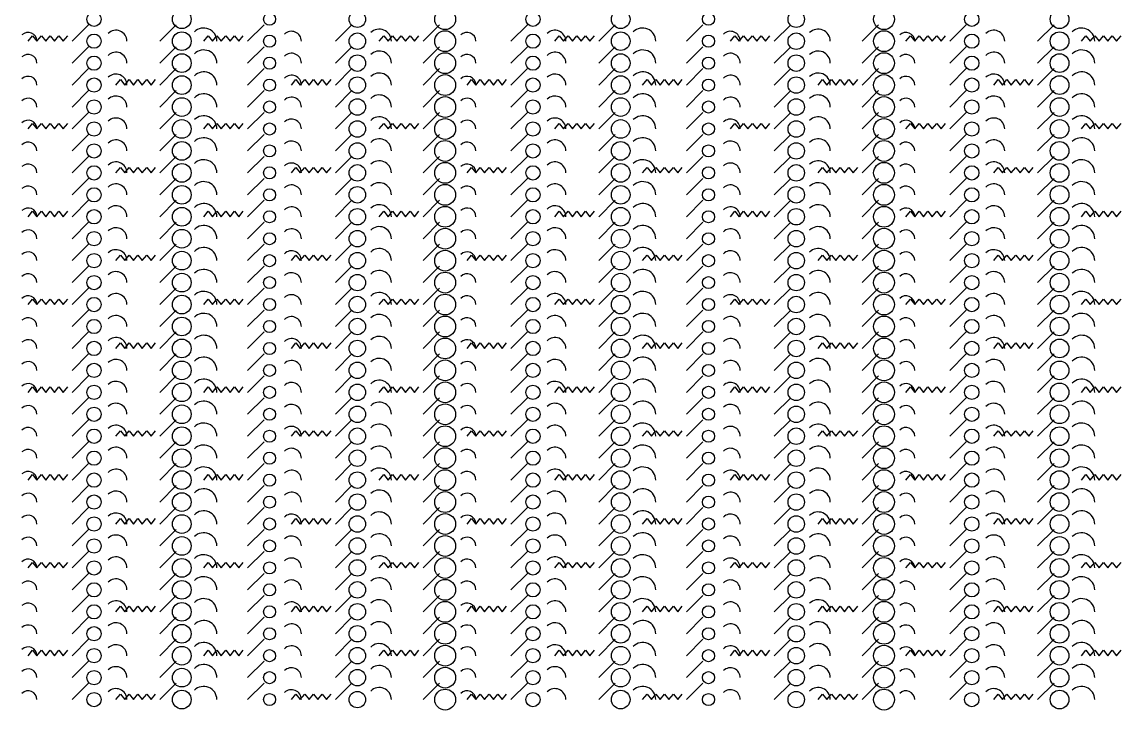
# Model space of a CAD drawing. Extents: x 0 to 1996, y -10 to 19965.
# Drawn here: x 994 to 1996, y -10 to 618 of the extents above; entities that cross this region are included whole.
import ezdxf

# ---------------------------------------------------------------- set-up
doc = ezdxf.new("R2010")
doc.units = 0

msp = doc.modelspace()

# ---------------------------------------------------------------- linework, layer by layer
for p, q in [((1040, 600), (1055, 615)), ((1120, 600), (1135, 615)), ((1200, 600), (1215, 615)), ((1280, 600), (1295, 615)), ((1360, 600), (1375, 615)), ((1440, 600), (1455, 615)), ((1520, 600), (1535, 615)), ((1600, 600), (1615, 615)), ((1680, 600), (1695, 615)), ((1760, 600), (1775, 615)), ((1840, 600), (1855, 615)), ((1920, 600), (1935, 615)), ((1040, 580), (1055, 595)), ((1120, 580), (1135, 595)), ((1200, 580), (1215, 595)), ((1280, 580), (1295, 595)), ((1360, 580), (1375, 595)), ((1440, 580), (1455, 595)), ((1520, 580), (1535, 595)), ((1600, 580), (1615, 595)), ((1680, 580), (1695, 595)), ((1760, 580), (1775, 595)), ((1840, 580), (1855, 595)), ((1920, 580), (1935, 595)), ((1040, 560), (1055, 575)), ((1120, 560), (1135, 575)), ((1200, 560), (1215, 575)), ((1280, 560), (1295, 575)), ((1360, 560), (1375, 575)), ((1440, 560), (1455, 575)), ((1520, 560), (1535, 575)), ((1600, 560), (1615, 575)), ((1680, 560), (1695, 575)), ((1760, 560), (1775, 575)), ((1840, 560), (1855, 575)), ((1920, 560), (1935, 575)), ((1040, 540), (1055, 555)), ((1120, 540), (1135, 555)), ((1200, 540), (1215, 555)), ((1280, 540), (1295, 555)), ((1360, 540), (1375, 555)), ((1440, 540), (1455, 555)), ((1520, 540), (1535, 555)), ((1600, 540), (1615, 555)), ((1680, 540), (1695, 555)), ((1760, 540), (1775, 555)), ((1840, 540), (1855, 555)), ((1920, 540), (1935, 555)), ((1040, 520), (1055, 535)), ((1120, 520), (1135, 535)), ((1200, 520), (1215, 535)), ((1280, 520), (1295, 535)), ((1360, 520), (1375, 535)), ((1440, 520), (1455, 535)), ((1520, 520), (1535, 535)), ((1600, 520), (1615, 535)), ((1680, 520), (1695, 535)), ((1760, 520), (1775, 535)), ((1840, 520), (1855, 535)), ((1920, 520), (1935, 535)), ((1040, 500), (1055, 515)), ((1120, 500), (1135, 515)), ((1200, 500), (1215, 515)), ((1280, 500), (1295, 515)), ((1360, 500), (1375, 515)), ((1440, 500), (1455, 515)), ((1520, 500), (1535, 515)), ((1600, 500), (1615, 515)), ((1680, 500), (1695, 515)), ((1760, 500), (1775, 515)), ((1840, 500), (1855, 515)), ((1920, 500), (1935, 515)), ((1040, 480), (1055, 495)), ((1120, 480), (1135, 495)), ((1200, 480), (1215, 495)), ((1280, 480), (1295, 495)), ((1360, 480), (1375, 495)), ((1440, 480), (1455, 495)), ((1520, 480), (1535, 495)), ((1600, 480), (1615, 495)), ((1680, 480), (1695, 495)), ((1760, 480), (1775, 495)), ((1840, 480), (1855, 495)), ((1920, 480), (1935, 495)), ((1040, 460), (1055, 475)), ((1120, 460), (1135, 475)), ((1200, 460), (1215, 475)), ((1280, 460), (1295, 475)), ((1360, 460), (1375, 475)), ((1440, 460), (1455, 475)), ((1520, 460), (1535, 475)), ((1600, 460), (1615, 475)), ((1680, 460), (1695, 475)), ((1760, 460), (1775, 475)), ((1840, 460), (1855, 475)), ((1920, 460), (1935, 475)), ((1040, 440), (1055, 455)), ((1120, 440), (1135, 455)), ((1200, 440), (1215, 455)), ((1280, 440), (1295, 455)), ((1360, 440), (1375, 455)), ((1440, 440), (1455, 455)), ((1520, 440), (1535, 455)), ((1600, 440), (1615, 455)), ((1680, 440), (1695, 455)), ((1760, 440), (1775, 455)), ((1840, 440), (1855, 455)), ((1920, 440), (1935, 455)), ((1040, 420), (1055, 435)), ((1120, 420), (1135, 435)), ((1200, 420), (1215, 435)), ((1280, 420), (1295, 435)), ((1360, 420), (1375, 435)), ((1440, 420), (1455, 435)), ((1520, 420), (1535, 435)), ((1600, 420), (1615, 435)), ((1680, 420), (1695, 435)), ((1760, 420), (1775, 435)), ((1840, 420), (1855, 435)), ((1920, 420), (1935, 435)), ((1040, 400), (1055, 415)), ((1120, 400), (1135, 415)), ((1200, 400), (1215, 415)), ((1280, 400), (1295, 415)), ((1360, 400), (1375, 415)), ((1440, 400), (1455, 415)), ((1520, 400), (1535, 415)), ((1600, 400), (1615, 415)), ((1680, 400), (1695, 415)), ((1760, 400), (1775, 415)), ((1840, 400), (1855, 415)), ((1920, 400), (1935, 415)), ((1040, 380), (1055, 395)), ((1120, 380), (1135, 395)), ((1200, 380), (1215, 395)), ((1280, 380), (1295, 395)), ((1360, 380), (1375, 395)), ((1440, 380), (1455, 395)), ((1520, 380), (1535, 395)), ((1600, 380), (1615, 395)), ((1680, 380), (1695, 395)), ((1760, 380), (1775, 395)), ((1840, 380), (1855, 395)), ((1920, 380), (1935, 395)), ((1040, 360), (1055, 375)), ((1120, 360), (1135, 375)), ((1200, 360), (1215, 375)), ((1280, 360), (1295, 375)), ((1360, 360), (1375, 375)), ((1440, 360), (1455, 375)), ((1520, 360), (1535, 375)), ((1600, 360), (1615, 375)), ((1680, 360), (1695, 375)), ((1760, 360), (1775, 375)), ((1840, 360), (1855, 375)), ((1920, 360), (1935, 375)), ((1040, 340), (1055, 355)), ((1120, 340), (1135, 355)), ((1200, 340), (1215, 355)), ((1280, 340), (1295, 355)), ((1360, 340), (1375, 355)), ((1440, 340), (1455, 355)), ((1520, 340), (1535, 355)), ((1600, 340), (1615, 355)), ((1680, 340), (1695, 355)), ((1760, 340), (1775, 355)), ((1840, 340), (1855, 355)), ((1920, 340), (1935, 355)), ((1040, 320), (1055, 335)), ((1120, 320), (1135, 335)), ((1200, 320), (1215, 335)), ((1280, 320), (1295, 335)), ((1360, 320), (1375, 335)), ((1440, 320), (1455, 335)), ((1520, 320), (1535, 335)), ((1600, 320), (1615, 335)), ((1680, 320), (1695, 335)), ((1760, 320), (1775, 335)), ((1840, 320), (1855, 335)), ((1920, 320), (1935, 335)), ((1040, 300), (1055, 315)), ((1120, 300), (1135, 315)), ((1200, 300), (1215, 315)), ((1280, 300), (1295, 315)), ((1360, 300), (1375, 315)), ((1440, 300), (1455, 315)), ((1520, 300), (1535, 315)), ((1600, 300), (1615, 315)), ((1680, 300), (1695, 315)), ((1760, 300), (1775, 315)), ((1840, 300), (1855, 315)), ((1920, 300), (1935, 315)), ((1040, 280), (1055, 295)), ((1120, 280), (1135, 295)), ((1200, 280), (1215, 295)), ((1280, 280), (1295, 295)), ((1360, 280), (1375, 295)), ((1440, 280), (1455, 295)), ((1520, 280), (1535, 295)), ((1600, 280), (1615, 295)), ((1680, 280), (1695, 295)), ((1760, 280), (1775, 295)), ((1840, 280), (1855, 295)), ((1920, 280), (1935, 295)), ((1040, 260), (1055, 275)), ((1120, 260), (1135, 275)), ((1200, 260), (1215, 275)), ((1280, 260), (1295, 275)), ((1360, 260), (1375, 275)), ((1440, 260), (1455, 275)), ((1520, 260), (1535, 275)), ((1600, 260), (1615, 275)), ((1680, 260), (1695, 275)), ((1760, 260), (1775, 275)), ((1840, 260), (1855, 275)), ((1920, 260), (1935, 275)), ((1040, 240), (1055, 255)), ((1120, 240), (1135, 255)), ((1200, 240), (1215, 255)), ((1280, 240), (1295, 255)), ((1360, 240), (1375, 255)), ((1440, 240), (1455, 255)), ((1520, 240), (1535, 255)), ((1600, 240), (1615, 255)), ((1680, 240), (1695, 255)), ((1760, 240), (1775, 255)), ((1840, 240), (1855, 255)), ((1920, 240), (1935, 255)), ((1040, 220), (1055, 235)), ((1120, 220), (1135, 235)), ((1200, 220), (1215, 235)), ((1280, 220), (1295, 235)), ((1360, 220), (1375, 235)), ((1440, 220), (1455, 235)), ((1520, 220), (1535, 235)), ((1600, 220), (1615, 235)), ((1680, 220), (1695, 235)), ((1760, 220), (1775, 235)), ((1840, 220), (1855, 235)), ((1920, 220), (1935, 235)), ((1040, 200), (1055, 215)), ((1120, 200), (1135, 215)), ((1200, 200), (1215, 215)), ((1280, 200), (1295, 215)), ((1360, 200), (1375, 215)), ((1440, 200), (1455, 215)), ((1520, 200), (1535, 215)), ((1600, 200), (1615, 215)), ((1680, 200), (1695, 215)), ((1760, 200), (1775, 215)), ((1840, 200), (1855, 215)), ((1920, 200), (1935, 215)), ((1040, 180), (1055, 195)), ((1120, 180), (1135, 195)), ((1200, 180), (1215, 195)), ((1280, 180), (1295, 195)), ((1360, 180), (1375, 195)), ((1440, 180), (1455, 195)), ((1520, 180), (1535, 195)), ((1600, 180), (1615, 195)), ((1680, 180), (1695, 195)), ((1760, 180), (1775, 195)), ((1840, 180), (1855, 195)), ((1920, 180), (1935, 195)), ((1040, 160), (1055, 175)), ((1120, 160), (1135, 175)), ((1200, 160), (1215, 175)), ((1280, 160), (1295, 175)), ((1360, 160), (1375, 175)), ((1440, 160), (1455, 175)), ((1520, 160), (1535, 175)), ((1600, 160), (1615, 175)), ((1680, 160), (1695, 175)), ((1760, 160), (1775, 175)), ((1840, 160), (1855, 175)), ((1920, 160), (1935, 175)), ((1040, 140), (1055, 155)), ((1120, 140), (1135, 155)), ((1200, 140), (1215, 155)), ((1280, 140), (1295, 155)), ((1360, 140), (1375, 155)), ((1440, 140), (1455, 155)), ((1520, 140), (1535, 155)), ((1600, 140), (1615, 155)), ((1680, 140), (1695, 155)), ((1760, 140), (1775, 155)), ((1840, 140), (1855, 155)), ((1920, 140), (1935, 155)), ((1040, 120), (1055, 135)), ((1120, 120), (1135, 135)), ((1200, 120), (1215, 135)), ((1280, 120), (1295, 135)), ((1360, 120), (1375, 135)), ((1440, 120), (1455, 135)), ((1520, 120), (1535, 135)), ((1600, 120), (1615, 135)), ((1680, 120), (1695, 135)), ((1760, 120), (1775, 135)), ((1840, 120), (1855, 135)), ((1920, 120), (1935, 135)), ((1040, 100), (1055, 115)), ((1120, 100), (1135, 115)), ((1200, 100), (1215, 115)), ((1280, 100), (1295, 115)), ((1360, 100), (1375, 115)), ((1440, 100), (1455, 115)), ((1520, 100), (1535, 115)), ((1600, 100), (1615, 115)), ((1680, 100), (1695, 115)), ((1760, 100), (1775, 115)), ((1840, 100), (1855, 115)), ((1920, 100), (1935, 115)), ((1040, 80), (1055, 95)), ((1120, 80), (1135, 95)), ((1200, 80), (1215, 95)), ((1280, 80), (1295, 95)), ((1360, 80), (1375, 95)), ((1440, 80), (1455, 95)), ((1520, 80), (1535, 95)), ((1600, 80), (1615, 95)), ((1680, 80), (1695, 95)), ((1760, 80), (1775, 95)), ((1840, 80), (1855, 95)), ((1920, 80), (1935, 95)), ((1040, 60), (1055, 75)), ((1120, 60), (1135, 75)), ((1200, 60), (1215, 75)), ((1280, 60), (1295, 75)), ((1360, 60), (1375, 75)), ((1440, 60), (1455, 75)), ((1520, 60), (1535, 75)), ((1600, 60), (1615, 75)), ((1680, 60), (1695, 75)), ((1760, 60), (1775, 75)), ((1840, 60), (1855, 75)), ((1920, 60), (1935, 75)), ((1040, 40), (1055, 55)), ((1120, 40), (1135, 55)), ((1200, 40), (1215, 55)), ((1280, 40), (1295, 55)), ((1360, 40), (1375, 55)), ((1440, 40), (1455, 55)), ((1520, 40), (1535, 55)), ((1600, 40), (1615, 55)), ((1680, 40), (1695, 55)), ((1760, 40), (1775, 55)), ((1840, 40), (1855, 55)), ((1920, 40), (1935, 55)), ((1040, 20), (1055, 35)), ((1120, 20), (1135, 35)), ((1200, 20), (1215, 35)), ((1280, 20), (1295, 35)), ((1360, 20), (1375, 35)), ((1440, 20), (1455, 35)), ((1520, 20), (1535, 35)), ((1600, 20), (1615, 35)), ((1680, 20), (1695, 35)), ((1760, 20), (1775, 35)), ((1840, 20), (1855, 35)), ((1920, 20), (1935, 35)), ((1040, 0), (1055, 15)), ((1120, 0), (1135, 15)), ((1200, 0), (1215, 15)), ((1280, 0), (1295, 15)), ((1360, 0), (1375, 15)), ((1440, 0), (1455, 15)), ((1520, 0), (1535, 15)), ((1600, 0), (1615, 15)), ((1680, 0), (1695, 15)), ((1760, 0), (1775, 15)), ((1840, 0), (1855, 15)), ((1920, 0), (1935, 15))]:
    msp.add_line(p, q)
for points in [[(1000, 600), (1004, 605), (1008, 600), (1012, 605), (1016, 600), (1020, 605), (1024, 600), (1028, 605), (1032, 600), (1036, 605)], [(1160, 600), (1164, 605), (1168, 600), (1172, 605), (1176, 600), (1180, 605), (1184, 600), (1188, 605), (1192, 600), (1196, 605)], [(1320, 600), (1324, 605), (1328, 600), (1332, 605), (1336, 600), (1340, 605), (1344, 600), (1348, 605), (1352, 600), (1356, 605)], [(1480, 600), (1484, 605), (1488, 600), (1492, 605), (1496, 600), (1500, 605), (1504, 600), (1508, 605), (1512, 600), (1516, 605)], [(1640, 600), (1644, 605), (1648, 600), (1652, 605), (1656, 600), (1660, 605), (1664, 600), (1668, 605), (1672, 600), (1676, 605)], [(1800, 600), (1804, 605), (1808, 600), (1812, 605), (1816, 600), (1820, 605), (1824, 600), (1828, 605), (1832, 600), (1836, 605)], [(1960, 600), (1964, 605), (1968, 600), (1972, 605), (1976, 600), (1980, 605), (1984, 600), (1988, 605), (1992, 600), (1996, 605)], [(1080, 560), (1084, 565), (1088, 560), (1092, 565), (1096, 560), (1100, 565), (1104, 560), (1108, 565), (1112, 560), (1116, 565)], [(1240, 560), (1244, 565), (1248, 560), (1252, 565), (1256, 560), (1260, 565), (1264, 560), (1268, 565), (1272, 560), (1276, 565)], [(1400, 560), (1404, 565), (1408, 560), (1412, 565), (1416, 560), (1420, 565), (1424, 560), (1428, 565), (1432, 560), (1436, 565)], [(1560, 560), (1564, 565), (1568, 560), (1572, 565), (1576, 560), (1580, 565), (1584, 560), (1588, 565), (1592, 560), (1596, 565)], [(1720, 560), (1724, 565), (1728, 560), (1732, 565), (1736, 560), (1740, 565), (1744, 560), (1748, 565), (1752, 560), (1756, 565)], [(1880, 560), (1884, 565), (1888, 560), (1892, 565), (1896, 560), (1900, 565), (1904, 560), (1908, 565), (1912, 560), (1916, 565)], [(1000, 520), (1004, 525), (1008, 520), (1012, 525), (1016, 520), (1020, 525), (1024, 520), (1028, 525), (1032, 520), (1036, 525)], [(1160, 520), (1164, 525), (1168, 520), (1172, 525), (1176, 520), (1180, 525), (1184, 520), (1188, 525), (1192, 520), (1196, 525)], [(1320, 520), (1324, 525), (1328, 520), (1332, 525), (1336, 520), (1340, 525), (1344, 520), (1348, 525), (1352, 520), (1356, 525)], [(1480, 520), (1484, 525), (1488, 520), (1492, 525), (1496, 520), (1500, 525), (1504, 520), (1508, 525), (1512, 520), (1516, 525)], [(1640, 520), (1644, 525), (1648, 520), (1652, 525), (1656, 520), (1660, 525), (1664, 520), (1668, 525), (1672, 520), (1676, 525)], [(1800, 520), (1804, 525), (1808, 520), (1812, 525), (1816, 520), (1820, 525), (1824, 520), (1828, 525), (1832, 520), (1836, 525)], [(1960, 520), (1964, 525), (1968, 520), (1972, 525), (1976, 520), (1980, 525), (1984, 520), (1988, 525), (1992, 520), (1996, 525)], [(1080, 480), (1084, 485), (1088, 480), (1092, 485), (1096, 480), (1100, 485), (1104, 480), (1108, 485), (1112, 480), (1116, 485)], [(1240, 480), (1244, 485), (1248, 480), (1252, 485), (1256, 480), (1260, 485), (1264, 480), (1268, 485), (1272, 480), (1276, 485)], [(1400, 480), (1404, 485), (1408, 480), (1412, 485), (1416, 480), (1420, 485), (1424, 480), (1428, 485), (1432, 480), (1436, 485)], [(1560, 480), (1564, 485), (1568, 480), (1572, 485), (1576, 480), (1580, 485), (1584, 480), (1588, 485), (1592, 480), (1596, 485)], [(1720, 480), (1724, 485), (1728, 480), (1732, 485), (1736, 480), (1740, 485), (1744, 480), (1748, 485), (1752, 480), (1756, 485)], [(1880, 480), (1884, 485), (1888, 480), (1892, 485), (1896, 480), (1900, 485), (1904, 480), (1908, 485), (1912, 480), (1916, 485)], [(1000, 440), (1004, 445), (1008, 440), (1012, 445), (1016, 440), (1020, 445), (1024, 440), (1028, 445), (1032, 440), (1036, 445)], [(1160, 440), (1164, 445), (1168, 440), (1172, 445), (1176, 440), (1180, 445), (1184, 440), (1188, 445), (1192, 440), (1196, 445)], [(1320, 440), (1324, 445), (1328, 440), (1332, 445), (1336, 440), (1340, 445), (1344, 440), (1348, 445), (1352, 440), (1356, 445)], [(1480, 440), (1484, 445), (1488, 440), (1492, 445), (1496, 440), (1500, 445), (1504, 440), (1508, 445), (1512, 440), (1516, 445)], [(1640, 440), (1644, 445), (1648, 440), (1652, 445), (1656, 440), (1660, 445), (1664, 440), (1668, 445), (1672, 440), (1676, 445)], [(1800, 440), (1804, 445), (1808, 440), (1812, 445), (1816, 440), (1820, 445), (1824, 440), (1828, 445), (1832, 440), (1836, 445)], [(1960, 440), (1964, 445), (1968, 440), (1972, 445), (1976, 440), (1980, 445), (1984, 440), (1988, 445), (1992, 440), (1996, 445)], [(1080, 400), (1084, 405), (1088, 400), (1092, 405), (1096, 400), (1100, 405), (1104, 400), (1108, 405), (1112, 400), (1116, 405)], [(1240, 400), (1244, 405), (1248, 400), (1252, 405), (1256, 400), (1260, 405), (1264, 400), (1268, 405), (1272, 400), (1276, 405)], [(1400, 400), (1404, 405), (1408, 400), (1412, 405), (1416, 400), (1420, 405), (1424, 400), (1428, 405), (1432, 400), (1436, 405)], [(1560, 400), (1564, 405), (1568, 400), (1572, 405), (1576, 400), (1580, 405), (1584, 400), (1588, 405), (1592, 400), (1596, 405)], [(1720, 400), (1724, 405), (1728, 400), (1732, 405), (1736, 400), (1740, 405), (1744, 400), (1748, 405), (1752, 400), (1756, 405)], [(1880, 400), (1884, 405), (1888, 400), (1892, 405), (1896, 400), (1900, 405), (1904, 400), (1908, 405), (1912, 400), (1916, 405)], [(1000, 360), (1004, 365), (1008, 360), (1012, 365), (1016, 360), (1020, 365), (1024, 360), (1028, 365), (1032, 360), (1036, 365)], [(1160, 360), (1164, 365), (1168, 360), (1172, 365), (1176, 360), (1180, 365), (1184, 360), (1188, 365), (1192, 360), (1196, 365)], [(1320, 360), (1324, 365), (1328, 360), (1332, 365), (1336, 360), (1340, 365), (1344, 360), (1348, 365), (1352, 360), (1356, 365)], [(1480, 360), (1484, 365), (1488, 360), (1492, 365), (1496, 360), (1500, 365), (1504, 360), (1508, 365), (1512, 360), (1516, 365)], [(1640, 360), (1644, 365), (1648, 360), (1652, 365), (1656, 360), (1660, 365), (1664, 360), (1668, 365), (1672, 360), (1676, 365)], [(1800, 360), (1804, 365), (1808, 360), (1812, 365), (1816, 360), (1820, 365), (1824, 360), (1828, 365), (1832, 360), (1836, 365)], [(1960, 360), (1964, 365), (1968, 360), (1972, 365), (1976, 360), (1980, 365), (1984, 360), (1988, 365), (1992, 360), (1996, 365)], [(1080, 320), (1084, 325), (1088, 320), (1092, 325), (1096, 320), (1100, 325), (1104, 320), (1108, 325), (1112, 320), (1116, 325)], [(1240, 320), (1244, 325), (1248, 320), (1252, 325), (1256, 320), (1260, 325), (1264, 320), (1268, 325), (1272, 320), (1276, 325)], [(1400, 320), (1404, 325), (1408, 320), (1412, 325), (1416, 320), (1420, 325), (1424, 320), (1428, 325), (1432, 320), (1436, 325)], [(1560, 320), (1564, 325), (1568, 320), (1572, 325), (1576, 320), (1580, 325), (1584, 320), (1588, 325), (1592, 320), (1596, 325)], [(1720, 320), (1724, 325), (1728, 320), (1732, 325), (1736, 320), (1740, 325), (1744, 320), (1748, 325), (1752, 320), (1756, 325)], [(1880, 320), (1884, 325), (1888, 320), (1892, 325), (1896, 320), (1900, 325), (1904, 320), (1908, 325), (1912, 320), (1916, 325)], [(1000, 280), (1004, 285), (1008, 280), (1012, 285), (1016, 280), (1020, 285), (1024, 280), (1028, 285), (1032, 280), (1036, 285)], [(1160, 280), (1164, 285), (1168, 280), (1172, 285), (1176, 280), (1180, 285), (1184, 280), (1188, 285), (1192, 280), (1196, 285)], [(1320, 280), (1324, 285), (1328, 280), (1332, 285), (1336, 280), (1340, 285), (1344, 280), (1348, 285), (1352, 280), (1356, 285)], [(1480, 280), (1484, 285), (1488, 280), (1492, 285), (1496, 280), (1500, 285), (1504, 280), (1508, 285), (1512, 280), (1516, 285)], [(1640, 280), (1644, 285), (1648, 280), (1652, 285), (1656, 280), (1660, 285), (1664, 280), (1668, 285), (1672, 280), (1676, 285)], [(1800, 280), (1804, 285), (1808, 280), (1812, 285), (1816, 280), (1820, 285), (1824, 280), (1828, 285), (1832, 280), (1836, 285)], [(1960, 280), (1964, 285), (1968, 280), (1972, 285), (1976, 280), (1980, 285), (1984, 280), (1988, 285), (1992, 280), (1996, 285)], [(1080, 240), (1084, 245), (1088, 240), (1092, 245), (1096, 240), (1100, 245), (1104, 240), (1108, 245), (1112, 240), (1116, 245)], [(1240, 240), (1244, 245), (1248, 240), (1252, 245), (1256, 240), (1260, 245), (1264, 240), (1268, 245), (1272, 240), (1276, 245)], [(1400, 240), (1404, 245), (1408, 240), (1412, 245), (1416, 240), (1420, 245), (1424, 240), (1428, 245), (1432, 240), (1436, 245)], [(1560, 240), (1564, 245), (1568, 240), (1572, 245), (1576, 240), (1580, 245), (1584, 240), (1588, 245), (1592, 240), (1596, 245)], [(1720, 240), (1724, 245), (1728, 240), (1732, 245), (1736, 240), (1740, 245), (1744, 240), (1748, 245), (1752, 240), (1756, 245)], [(1880, 240), (1884, 245), (1888, 240), (1892, 245), (1896, 240), (1900, 245), (1904, 240), (1908, 245), (1912, 240), (1916, 245)], [(1000, 200), (1004, 205), (1008, 200), (1012, 205), (1016, 200), (1020, 205), (1024, 200), (1028, 205), (1032, 200), (1036, 205)], [(1160, 200), (1164, 205), (1168, 200), (1172, 205), (1176, 200), (1180, 205), (1184, 200), (1188, 205), (1192, 200), (1196, 205)], [(1320, 200), (1324, 205), (1328, 200), (1332, 205), (1336, 200), (1340, 205), (1344, 200), (1348, 205), (1352, 200), (1356, 205)], [(1480, 200), (1484, 205), (1488, 200), (1492, 205), (1496, 200), (1500, 205), (1504, 200), (1508, 205), (1512, 200), (1516, 205)], [(1640, 200), (1644, 205), (1648, 200), (1652, 205), (1656, 200), (1660, 205), (1664, 200), (1668, 205), (1672, 200), (1676, 205)], [(1800, 200), (1804, 205), (1808, 200), (1812, 205), (1816, 200), (1820, 205), (1824, 200), (1828, 205), (1832, 200), (1836, 205)], [(1960, 200), (1964, 205), (1968, 200), (1972, 205), (1976, 200), (1980, 205), (1984, 200), (1988, 205), (1992, 200), (1996, 205)], [(1080, 160), (1084, 165), (1088, 160), (1092, 165), (1096, 160), (1100, 165), (1104, 160), (1108, 165), (1112, 160), (1116, 165)], [(1240, 160), (1244, 165), (1248, 160), (1252, 165), (1256, 160), (1260, 165), (1264, 160), (1268, 165), (1272, 160), (1276, 165)], [(1400, 160), (1404, 165), (1408, 160), (1412, 165), (1416, 160), (1420, 165), (1424, 160), (1428, 165), (1432, 160), (1436, 165)], [(1560, 160), (1564, 165), (1568, 160), (1572, 165), (1576, 160), (1580, 165), (1584, 160), (1588, 165), (1592, 160), (1596, 165)], [(1720, 160), (1724, 165), (1728, 160), (1732, 165), (1736, 160), (1740, 165), (1744, 160), (1748, 165), (1752, 160), (1756, 165)], [(1880, 160), (1884, 165), (1888, 160), (1892, 165), (1896, 160), (1900, 165), (1904, 160), (1908, 165), (1912, 160), (1916, 165)], [(1000, 120), (1004, 125), (1008, 120), (1012, 125), (1016, 120), (1020, 125), (1024, 120), (1028, 125), (1032, 120), (1036, 125)], [(1160, 120), (1164, 125), (1168, 120), (1172, 125), (1176, 120), (1180, 125), (1184, 120), (1188, 125), (1192, 120), (1196, 125)], [(1320, 120), (1324, 125), (1328, 120), (1332, 125), (1336, 120), (1340, 125), (1344, 120), (1348, 125), (1352, 120), (1356, 125)], [(1480, 120), (1484, 125), (1488, 120), (1492, 125), (1496, 120), (1500, 125), (1504, 120), (1508, 125), (1512, 120), (1516, 125)], [(1640, 120), (1644, 125), (1648, 120), (1652, 125), (1656, 120), (1660, 125), (1664, 120), (1668, 125), (1672, 120), (1676, 125)], [(1800, 120), (1804, 125), (1808, 120), (1812, 125), (1816, 120), (1820, 125), (1824, 120), (1828, 125), (1832, 120), (1836, 125)], [(1960, 120), (1964, 125), (1968, 120), (1972, 125), (1976, 120), (1980, 125), (1984, 120), (1988, 125), (1992, 120), (1996, 125)], [(1080, 80), (1084, 85), (1088, 80), (1092, 85), (1096, 80), (1100, 85), (1104, 80), (1108, 85), (1112, 80), (1116, 85)], [(1240, 80), (1244, 85), (1248, 80), (1252, 85), (1256, 80), (1260, 85), (1264, 80), (1268, 85), (1272, 80), (1276, 85)], [(1400, 80), (1404, 85), (1408, 80), (1412, 85), (1416, 80), (1420, 85), (1424, 80), (1428, 85), (1432, 80), (1436, 85)], [(1560, 80), (1564, 85), (1568, 80), (1572, 85), (1576, 80), (1580, 85), (1584, 80), (1588, 85), (1592, 80), (1596, 85)], [(1720, 80), (1724, 85), (1728, 80), (1732, 85), (1736, 80), (1740, 85), (1744, 80), (1748, 85), (1752, 80), (1756, 85)], [(1880, 80), (1884, 85), (1888, 80), (1892, 85), (1896, 80), (1900, 85), (1904, 80), (1908, 85), (1912, 80), (1916, 85)], [(1000, 40), (1004, 45), (1008, 40), (1012, 45), (1016, 40), (1020, 45), (1024, 40), (1028, 45), (1032, 40), (1036, 45)], [(1160, 40), (1164, 45), (1168, 40), (1172, 45), (1176, 40), (1180, 45), (1184, 40), (1188, 45), (1192, 40), (1196, 45)], [(1320, 40), (1324, 45), (1328, 40), (1332, 45), (1336, 40), (1340, 45), (1344, 40), (1348, 45), (1352, 40), (1356, 45)], [(1480, 40), (1484, 45), (1488, 40), (1492, 45), (1496, 40), (1500, 45), (1504, 40), (1508, 45), (1512, 40), (1516, 45)], [(1640, 40), (1644, 45), (1648, 40), (1652, 45), (1656, 40), (1660, 45), (1664, 40), (1668, 45), (1672, 40), (1676, 45)], [(1800, 40), (1804, 45), (1808, 40), (1812, 45), (1816, 40), (1820, 45), (1824, 40), (1828, 45), (1832, 40), (1836, 45)], [(1960, 40), (1964, 45), (1968, 40), (1972, 45), (1976, 40), (1980, 45), (1984, 40), (1988, 45), (1992, 40), (1996, 45)], [(1080, 0), (1084, 5), (1088, 0), (1092, 5), (1096, 0), (1100, 5), (1104, 0), (1108, 5), (1112, 0), (1116, 5)], [(1240, 0), (1244, 5), (1248, 0), (1252, 5), (1256, 0), (1260, 5), (1264, 0), (1268, 5), (1272, 0), (1276, 5)], [(1400, 0), (1404, 5), (1408, 0), (1412, 5), (1416, 0), (1420, 5), (1424, 0), (1428, 5), (1432, 0), (1436, 5)], [(1560, 0), (1564, 5), (1568, 0), (1572, 5), (1576, 0), (1580, 5), (1584, 0), (1588, 5), (1592, 0), (1596, 5)], [(1720, 0), (1724, 5), (1728, 0), (1732, 5), (1736, 0), (1740, 5), (1744, 0), (1748, 5), (1752, 0), (1756, 5)], [(1880, 0), (1884, 5), (1888, 0), (1892, 5), (1896, 0), (1900, 5), (1904, 0), (1908, 5), (1912, 0), (1916, 5)]]:
    msp.add_lwpolyline(points)
for centre, radius in [((1060, 620), 6.5), ((1140, 620), 8.5), ((1220, 620), 5.5), ((1300, 620), 7.5), ((1380, 620), 9.5), ((1460, 620), 6.5), ((1540, 620), 8.5), ((1620, 620), 5.5), ((1700, 620), 7.5), ((1780, 620), 9.5), ((1860, 620), 6.5), ((1940, 620), 8.5), ((1060, 600), 6.5), ((1140, 600), 8.5), ((1220, 600), 5.5), ((1300, 600), 7.5), ((1380, 600), 9.5), ((1460, 600), 6.5), ((1540, 600), 8.5), ((1620, 600), 5.5), ((1700, 600), 7.5), ((1780, 600), 9.5), ((1860, 600), 6.5), ((1940, 600), 8.5), ((1060, 580), 6.5), ((1140, 580), 8.5), ((1220, 580), 5.5), ((1300, 580), 7.5), ((1380, 580), 9.5), ((1460, 580), 6.5), ((1540, 580), 8.5), ((1620, 580), 5.5), ((1700, 580), 7.5), ((1780, 580), 9.5), ((1860, 580), 6.5), ((1940, 580), 8.5), ((1060, 560), 6.5), ((1140, 560), 8.5), ((1220, 560), 5.5), ((1300, 560), 7.5), ((1380, 560), 9.5), ((1460, 560), 6.5), ((1540, 560), 8.5), ((1620, 560), 5.5), ((1700, 560), 7.5), ((1780, 560), 9.5), ((1860, 560), 6.5), ((1940, 560), 8.5), ((1060, 540), 6.5), ((1140, 540), 8.5), ((1220, 540), 5.5), ((1300, 540), 7.5), ((1380, 540), 9.5), ((1460, 540), 6.5), ((1540, 540), 8.5), ((1620, 540), 5.5), ((1700, 540), 7.5), ((1780, 540), 9.5), ((1860, 540), 6.5), ((1940, 540), 8.5), ((1060, 520), 6.5), ((1140, 520), 8.5), ((1220, 520), 5.5), ((1300, 520), 7.5), ((1380, 520), 9.5), ((1460, 520), 6.5), ((1540, 520), 8.5), ((1620, 520), 5.5), ((1700, 520), 7.5), ((1780, 520), 9.5), ((1860, 520), 6.5), ((1940, 520), 8.5), ((1060, 500), 6.5), ((1140, 500), 8.5), ((1220, 500), 5.5), ((1300, 500), 7.5), ((1380, 500), 9.5), ((1460, 500), 6.5), ((1540, 500), 8.5), ((1620, 500), 5.5), ((1700, 500), 7.5), ((1780, 500), 9.5), ((1860, 500), 6.5), ((1940, 500), 8.5), ((1060, 480), 6.5), ((1140, 480), 8.5), ((1220, 480), 5.5), ((1300, 480), 7.5), ((1380, 480), 9.5), ((1460, 480), 6.5), ((1540, 480), 8.5), ((1620, 480), 5.5), ((1700, 480), 7.5), ((1780, 480), 9.5), ((1860, 480), 6.5), ((1940, 480), 8.5), ((1060, 460), 6.5), ((1140, 460), 8.5), ((1220, 460), 5.5), ((1300, 460), 7.5), ((1380, 460), 9.5), ((1460, 460), 6.5), ((1540, 460), 8.5), ((1620, 460), 5.5), ((1700, 460), 7.5), ((1780, 460), 9.5), ((1860, 460), 6.5), ((1940, 460), 8.5), ((1060, 440), 6.5), ((1140, 440), 8.5), ((1220, 440), 5.5), ((1300, 440), 7.5), ((1380, 440), 9.5), ((1460, 440), 6.5), ((1540, 440), 8.5), ((1620, 440), 5.5), ((1700, 440), 7.5), ((1780, 440), 9.5), ((1860, 440), 6.5), ((1940, 440), 8.5), ((1060, 420), 6.5), ((1140, 420), 8.5), ((1220, 420), 5.5), ((1300, 420), 7.5), ((1380, 420), 9.5), ((1460, 420), 6.5), ((1540, 420), 8.5), ((1620, 420), 5.5), ((1700, 420), 7.5), ((1780, 420), 9.5), ((1860, 420), 6.5), ((1940, 420), 8.5), ((1060, 400), 6.5), ((1140, 400), 8.5), ((1220, 400), 5.5), ((1300, 400), 7.5), ((1380, 400), 9.5), ((1460, 400), 6.5), ((1540, 400), 8.5), ((1620, 400), 5.5), ((1700, 400), 7.5), ((1780, 400), 9.5), ((1860, 400), 6.5), ((1940, 400), 8.5), ((1060, 380), 6.5), ((1140, 380), 8.5), ((1220, 380), 5.5), ((1300, 380), 7.5), ((1380, 380), 9.5), ((1460, 380), 6.5), ((1540, 380), 8.5), ((1620, 380), 5.5), ((1700, 380), 7.5), ((1780, 380), 9.5), ((1860, 380), 6.5), ((1940, 380), 8.5), ((1060, 360), 6.5), ((1140, 360), 8.5), ((1220, 360), 5.5), ((1300, 360), 7.5), ((1380, 360), 9.5), ((1460, 360), 6.5), ((1540, 360), 8.5), ((1620, 360), 5.5), ((1700, 360), 7.5), ((1780, 360), 9.5), ((1860, 360), 6.5), ((1940, 360), 8.5), ((1060, 340), 6.5), ((1140, 340), 8.5), ((1220, 340), 5.5), ((1300, 340), 7.5), ((1380, 340), 9.5), ((1460, 340), 6.5), ((1540, 340), 8.5), ((1620, 340), 5.5), ((1700, 340), 7.5), ((1780, 340), 9.5), ((1860, 340), 6.5), ((1940, 340), 8.5), ((1060, 320), 6.5), ((1140, 320), 8.5), ((1220, 320), 5.5), ((1300, 320), 7.5), ((1380, 320), 9.5), ((1460, 320), 6.5), ((1540, 320), 8.5), ((1620, 320), 5.5), ((1700, 320), 7.5), ((1780, 320), 9.5), ((1860, 320), 6.5), ((1940, 320), 8.5), ((1060, 300), 6.5), ((1140, 300), 8.5), ((1220, 300), 5.5), ((1300, 300), 7.5), ((1380, 300), 9.5), ((1460, 300), 6.5), ((1540, 300), 8.5), ((1620, 300), 5.5), ((1700, 300), 7.5), ((1780, 300), 9.5), ((1860, 300), 6.5), ((1940, 300), 8.5), ((1060, 280), 6.5), ((1140, 280), 8.5), ((1220, 280), 5.5), ((1300, 280), 7.5), ((1380, 280), 9.5), ((1460, 280), 6.5), ((1540, 280), 8.5), ((1620, 280), 5.5), ((1700, 280), 7.5), ((1780, 280), 9.5), ((1860, 280), 6.5), ((1940, 280), 8.5), ((1060, 260), 6.5), ((1140, 260), 8.5), ((1220, 260), 5.5), ((1300, 260), 7.5), ((1380, 260), 9.5), ((1460, 260), 6.5), ((1540, 260), 8.5), ((1620, 260), 5.5), ((1700, 260), 7.5), ((1780, 260), 9.5), ((1860, 260), 6.5), ((1940, 260), 8.5), ((1060, 240), 6.5), ((1140, 240), 8.5), ((1220, 240), 5.5), ((1300, 240), 7.5), ((1380, 240), 9.5), ((1460, 240), 6.5), ((1540, 240), 8.5), ((1620, 240), 5.5), ((1700, 240), 7.5), ((1780, 240), 9.5), ((1860, 240), 6.5), ((1940, 240), 8.5), ((1060, 220), 6.5), ((1140, 220), 8.5), ((1220, 220), 5.5), ((1300, 220), 7.5), ((1380, 220), 9.5), ((1460, 220), 6.5), ((1540, 220), 8.5), ((1620, 220), 5.5), ((1700, 220), 7.5), ((1780, 220), 9.5), ((1860, 220), 6.5), ((1940, 220), 8.5), ((1060, 200), 6.5), ((1140, 200), 8.5), ((1220, 200), 5.5), ((1300, 200), 7.5), ((1380, 200), 9.5), ((1460, 200), 6.5), ((1540, 200), 8.5), ((1620, 200), 5.5), ((1700, 200), 7.5), ((1780, 200), 9.5), ((1860, 200), 6.5), ((1940, 200), 8.5), ((1060, 180), 6.5), ((1140, 180), 8.5), ((1220, 180), 5.5), ((1300, 180), 7.5), ((1380, 180), 9.5), ((1460, 180), 6.5), ((1540, 180), 8.5), ((1620, 180), 5.5), ((1700, 180), 7.5), ((1780, 180), 9.5), ((1860, 180), 6.5), ((1940, 180), 8.5), ((1060, 160), 6.5), ((1140, 160), 8.5), ((1220, 160), 5.5), ((1300, 160), 7.5), ((1380, 160), 9.5), ((1460, 160), 6.5), ((1540, 160), 8.5), ((1620, 160), 5.5), ((1700, 160), 7.5), ((1780, 160), 9.5), ((1860, 160), 6.5), ((1940, 160), 8.5), ((1060, 140), 6.5), ((1140, 140), 8.5), ((1220, 140), 5.5), ((1300, 140), 7.5), ((1380, 140), 9.5), ((1460, 140), 6.5), ((1540, 140), 8.5), ((1620, 140), 5.5), ((1700, 140), 7.5), ((1780, 140), 9.5), ((1860, 140), 6.5), ((1940, 140), 8.5), ((1060, 120), 6.5), ((1140, 120), 8.5), ((1220, 120), 5.5), ((1300, 120), 7.5), ((1380, 120), 9.5), ((1460, 120), 6.5), ((1540, 120), 8.5), ((1620, 120), 5.5), ((1700, 120), 7.5), ((1780, 120), 9.5), ((1860, 120), 6.5), ((1940, 120), 8.5), ((1060, 100), 6.5), ((1140, 100), 8.5), ((1220, 100), 5.5), ((1300, 100), 7.5), ((1380, 100), 9.5), ((1460, 100), 6.5), ((1540, 100), 8.5), ((1620, 100), 5.5), ((1700, 100), 7.5), ((1780, 100), 9.5), ((1860, 100), 6.5), ((1940, 100), 8.5), ((1060, 80), 6.5), ((1140, 80), 8.5), ((1220, 80), 5.5), ((1300, 80), 7.5), ((1380, 80), 9.5), ((1460, 80), 6.5), ((1540, 80), 8.5), ((1620, 80), 5.5), ((1700, 80), 7.5), ((1780, 80), 9.5), ((1860, 80), 6.5), ((1940, 80), 8.5), ((1060, 60), 6.5), ((1140, 60), 8.5), ((1220, 60), 5.5), ((1300, 60), 7.5), ((1380, 60), 9.5), ((1460, 60), 6.5), ((1540, 60), 8.5), ((1620, 60), 5.5), ((1700, 60), 7.5), ((1780, 60), 9.5), ((1860, 60), 6.5), ((1940, 60), 8.5), ((1060, 40), 6.5), ((1140, 40), 8.5), ((1220, 40), 5.5), ((1300, 40), 7.5), ((1380, 40), 9.5), ((1460, 40), 6.5), ((1540, 40), 8.5), ((1620, 40), 5.5), ((1700, 40), 7.5), ((1780, 40), 9.5), ((1860, 40), 6.5), ((1940, 40), 8.5), ((1060, 20), 6.5), ((1140, 20), 8.5), ((1220, 20), 5.5), ((1300, 20), 7.5), ((1380, 20), 9.5), ((1460, 20), 6.5), ((1540, 20), 8.5), ((1620, 20), 5.5), ((1700, 20), 7.5), ((1780, 20), 9.5), ((1860, 20), 6.5), ((1940, 20), 8.5), ((1060, 0), 6.5), ((1140, 0), 8.5), ((1220, 0), 5.5), ((1300, 0), 7.5), ((1380, 0), 9.5), ((1460, 0), 6.5), ((1540, 0), 8.5), ((1620, 0), 5.5), ((1700, 0), 7.5), ((1780, 0), 9.5), ((1860, 0), 6.5), ((1940, 0), 8.5)]:
    msp.add_circle(centre, radius)
for centre, radius in [((1160, 600), 12), ((1560, 600), 12), ((1960, 600), 12), ((1000, 600), 8), ((1080, 600), 10), ((1240, 600), 9), ((1320, 600), 11), ((1400, 600), 8), ((1480, 600), 10), ((1640, 600), 9), ((1720, 600), 11), ((1800, 600), 8), ((1880, 600), 10), ((1160, 580), 12), ((1320, 580), 11), ((1560, 580), 12), ((1720, 580), 11), ((1960, 580), 12), ((1000, 580), 8), ((1080, 580), 10), ((1240, 580), 9), ((1400, 580), 8), ((1480, 580), 10), ((1640, 580), 9), ((1800, 580), 8), ((1880, 580), 10), ((1160, 560), 12), ((1320, 560), 11), ((1560, 560), 12), ((1720, 560), 11), ((1960, 560), 12), ((1000, 560), 8), ((1080, 560), 10), ((1240, 560), 9), ((1400, 560), 8), ((1480, 560), 10), ((1640, 560), 9), ((1800, 560), 8), ((1880, 560), 10), ((1160, 540), 12), ((1320, 540), 11), ((1560, 540), 12), ((1720, 540), 11), ((1960, 540), 12), ((1000, 540), 8), ((1080, 540), 10), ((1240, 540), 9), ((1400, 540), 8), ((1480, 540), 10), ((1640, 540), 9), ((1800, 540), 8), ((1880, 540), 10), ((1160, 520), 12), ((1320, 520), 11), ((1560, 520), 12), ((1720, 520), 11), ((1960, 520), 12), ((1000, 520), 8), ((1080, 520), 10), ((1240, 520), 9), ((1400, 520), 8), ((1480, 520), 10), ((1640, 520), 9), ((1800, 520), 8), ((1880, 520), 10), ((1160, 500), 12), ((1320, 500), 11), ((1560, 500), 12), ((1720, 500), 11), ((1960, 500), 12), ((1000, 500), 8), ((1080, 500), 10), ((1240, 500), 9), ((1400, 500), 8), ((1480, 500), 10), ((1640, 500), 9), ((1800, 500), 8), ((1880, 500), 10), ((1160, 480), 12), ((1320, 480), 11), ((1560, 480), 12), ((1720, 480), 11), ((1960, 480), 12), ((1000, 480), 8), ((1080, 480), 10), ((1240, 480), 9), ((1400, 480), 8), ((1480, 480), 10), ((1640, 480), 9), ((1800, 480), 8), ((1880, 480), 10), ((1160, 460), 12), ((1320, 460), 11), ((1560, 460), 12), ((1720, 460), 11), ((1960, 460), 12), ((1000, 460), 8), ((1080, 460), 10), ((1240, 460), 9), ((1400, 460), 8), ((1480, 460), 10), ((1640, 460), 9), ((1800, 460), 8), ((1880, 460), 10), ((1160, 440), 12), ((1320, 440), 11), ((1560, 440), 12), ((1720, 440), 11), ((1960, 440), 12), ((1000, 440), 8), ((1080, 440), 10), ((1240, 440), 9), ((1400, 440), 8), ((1480, 440), 10), ((1640, 440), 9), ((1800, 440), 8), ((1880, 440), 10), ((1160, 420), 12), ((1320, 420), 11), ((1560, 420), 12), ((1720, 420), 11), ((1960, 420), 12), ((1000, 420), 8), ((1080, 420), 10), ((1240, 420), 9), ((1400, 420), 8), ((1480, 420), 10), ((1640, 420), 9), ((1800, 420), 8), ((1880, 420), 10), ((1160, 400), 12), ((1320, 400), 11), ((1560, 400), 12), ((1720, 400), 11), ((1960, 400), 12), ((1000, 400), 8), ((1080, 400), 10), ((1240, 400), 9), ((1400, 400), 8), ((1480, 400), 10), ((1640, 400), 9), ((1800, 400), 8), ((1880, 400), 10), ((1160, 380), 12), ((1320, 380), 11), ((1560, 380), 12), ((1720, 380), 11), ((1960, 380), 12), ((1000, 380), 8), ((1080, 380), 10), ((1240, 380), 9), ((1400, 380), 8), ((1480, 380), 10), ((1640, 380), 9), ((1800, 380), 8), ((1880, 380), 10), ((1160, 360), 12), ((1320, 360), 11), ((1560, 360), 12), ((1720, 360), 11), ((1960, 360), 12), ((1000, 360), 8), ((1080, 360), 10), ((1240, 360), 9), ((1400, 360), 8), ((1480, 360), 10), ((1640, 360), 9), ((1800, 360), 8), ((1880, 360), 10), ((1160, 340), 12), ((1320, 340), 11), ((1560, 340), 12), ((1720, 340), 11), ((1960, 340), 12), ((1000, 340), 8), ((1080, 340), 10), ((1240, 340), 9), ((1400, 340), 8), ((1480, 340), 10), ((1640, 340), 9), ((1800, 340), 8), ((1880, 340), 10), ((1160, 320), 12), ((1320, 320), 11), ((1560, 320), 12), ((1720, 320), 11), ((1960, 320), 12), ((1000, 320), 8), ((1080, 320), 10), ((1240, 320), 9), ((1400, 320), 8), ((1480, 320), 10), ((1640, 320), 9), ((1800, 320), 8), ((1880, 320), 10), ((1160, 300), 12), ((1320, 300), 11), ((1560, 300), 12), ((1720, 300), 11), ((1960, 300), 12), ((1000, 300), 8), ((1080, 300), 10), ((1240, 300), 9), ((1400, 300), 8), ((1480, 300), 10), ((1640, 300), 9), ((1800, 300), 8), ((1880, 300), 10), ((1160, 280), 12), ((1320, 280), 11), ((1560, 280), 12), ((1720, 280), 11), ((1960, 280), 12), ((1000, 280), 8), ((1080, 280), 10), ((1240, 280), 9), ((1400, 280), 8), ((1480, 280), 10), ((1640, 280), 9), ((1800, 280), 8), ((1880, 280), 10), ((1160, 260), 12), ((1320, 260), 11), ((1560, 260), 12), ((1720, 260), 11), ((1960, 260), 12), ((1000, 260), 8), ((1080, 260), 10), ((1240, 260), 9), ((1400, 260), 8), ((1480, 260), 10), ((1640, 260), 9), ((1800, 260), 8), ((1880, 260), 10), ((1160, 240), 12), ((1320, 240), 11), ((1560, 240), 12), ((1720, 240), 11), ((1960, 240), 12), ((1000, 240), 8), ((1080, 240), 10), ((1240, 240), 9), ((1400, 240), 8), ((1480, 240), 10), ((1640, 240), 9), ((1800, 240), 8), ((1880, 240), 10), ((1160, 220), 12), ((1320, 220), 11), ((1560, 220), 12), ((1720, 220), 11), ((1960, 220), 12), ((1000, 220), 8), ((1080, 220), 10), ((1240, 220), 9), ((1400, 220), 8), ((1480, 220), 10), ((1640, 220), 9), ((1800, 220), 8), ((1880, 220), 10), ((1160, 200), 12), ((1320, 200), 11), ((1560, 200), 12), ((1720, 200), 11), ((1960, 200), 12), ((1000, 200), 8), ((1080, 200), 10), ((1240, 200), 9), ((1400, 200), 8), ((1480, 200), 10), ((1640, 200), 9), ((1800, 200), 8), ((1880, 200), 10), ((1160, 180), 12), ((1320, 180), 11), ((1560, 180), 12), ((1720, 180), 11), ((1960, 180), 12), ((1000, 180), 8), ((1080, 180), 10), ((1240, 180), 9), ((1400, 180), 8), ((1480, 180), 10), ((1640, 180), 9), ((1800, 180), 8), ((1880, 180), 10), ((1160, 160), 12), ((1320, 160), 11), ((1560, 160), 12), ((1720, 160), 11), ((1960, 160), 12), ((1000, 160), 8), ((1080, 160), 10), ((1240, 160), 9), ((1400, 160), 8), ((1480, 160), 10), ((1640, 160), 9), ((1800, 160), 8), ((1880, 160), 10), ((1160, 140), 12), ((1320, 140), 11), ((1560, 140), 12), ((1720, 140), 11), ((1960, 140), 12), ((1000, 140), 8), ((1080, 140), 10), ((1240, 140), 9), ((1400, 140), 8), ((1480, 140), 10), ((1640, 140), 9), ((1800, 140), 8), ((1880, 140), 10), ((1160, 120), 12), ((1320, 120), 11), ((1560, 120), 12), ((1720, 120), 11), ((1960, 120), 12), ((1000, 120), 8), ((1080, 120), 10), ((1240, 120), 9), ((1400, 120), 8), ((1480, 120), 10), ((1640, 120), 9), ((1800, 120), 8), ((1880, 120), 10), ((1160, 100), 12), ((1320, 100), 11), ((1560, 100), 12), ((1720, 100), 11), ((1960, 100), 12), ((1000, 100), 8), ((1080, 100), 10), ((1240, 100), 9), ((1400, 100), 8), ((1480, 100), 10), ((1640, 100), 9), ((1800, 100), 8), ((1880, 100), 10), ((1160, 80), 12), ((1320, 80), 11), ((1560, 80), 12), ((1720, 80), 11), ((1960, 80), 12), ((1000, 80), 8), ((1080, 80), 10), ((1240, 80), 9), ((1400, 80), 8), ((1480, 80), 10), ((1640, 80), 9), ((1800, 80), 8), ((1880, 80), 10), ((1160, 60), 12), ((1320, 60), 11), ((1560, 60), 12), ((1720, 60), 11), ((1960, 60), 12), ((1000, 60), 8), ((1080, 60), 10), ((1240, 60), 9), ((1400, 60), 8), ((1480, 60), 10), ((1640, 60), 9), ((1800, 60), 8), ((1880, 60), 10), ((1160, 40), 12), ((1320, 40), 11), ((1560, 40), 12), ((1720, 40), 11), ((1960, 40), 12), ((1000, 40), 8), ((1080, 40), 10), ((1240, 40), 9), ((1400, 40), 8), ((1480, 40), 10), ((1640, 40), 9), ((1800, 40), 8), ((1880, 40), 10), ((1160, 20), 12), ((1320, 20), 11), ((1560, 20), 12), ((1720, 20), 11), ((1960, 20), 12), ((1000, 20), 8), ((1080, 20), 10), ((1240, 20), 9), ((1400, 20), 8), ((1480, 20), 10), ((1640, 20), 9), ((1800, 20), 8), ((1880, 20), 10), ((1160, 0), 12), ((1320, 0), 11), ((1560, 0), 12), ((1720, 0), 11), ((1960, 0), 12), ((1000, 0), 8), ((1080, 0), 10), ((1240, 0), 9), ((1400, 0), 8), ((1480, 0), 10), ((1640, 0), 9), ((1800, 0), 8), ((1880, 0), 10)]:
    msp.add_arc(centre, radius, 0, 135)

doc.saveas('drawing.dxf')
